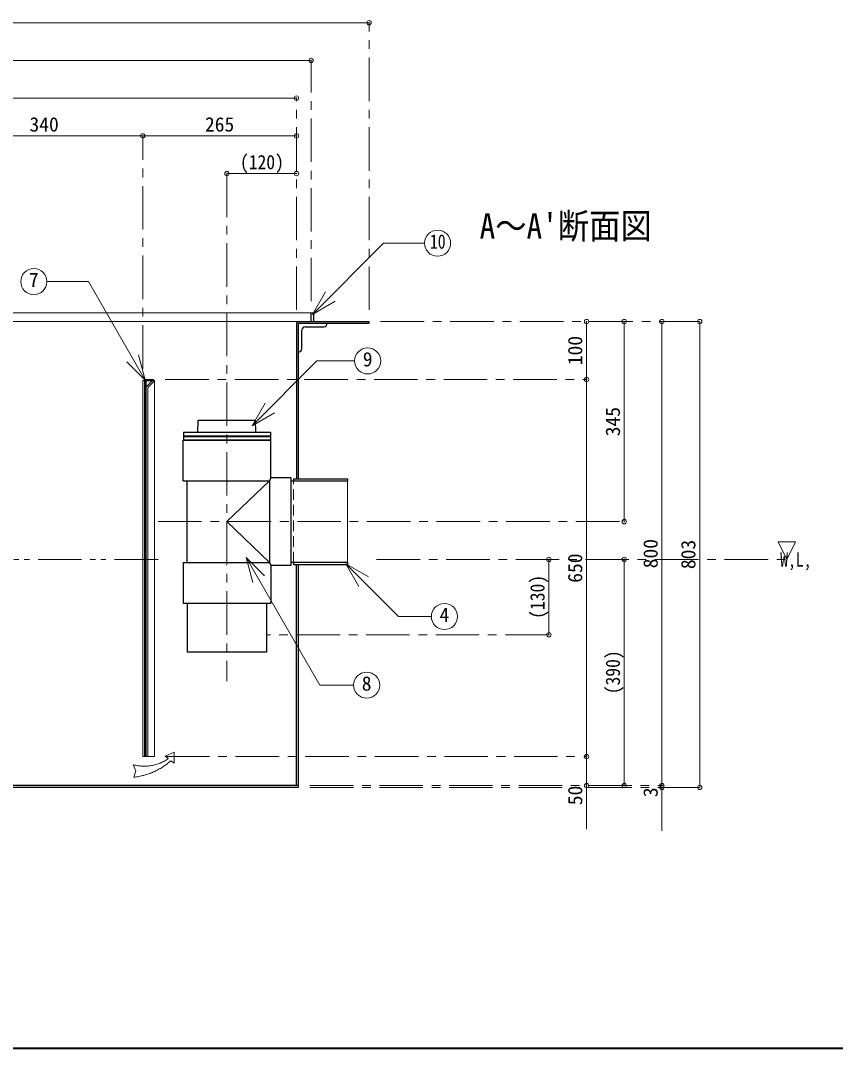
# Model space of a CAD drawing. Units: millimetres at full size, sheet at 1:15; some dimension numbers follow another scale. Extents: x -3171 to 2904, y -2098 to 2117.
# Drawn here: x -1584 to -179, y -2098 to -326 of the extents above; entities that cross this region are included whole.
import ezdxf
from ezdxf.enums import TextEntityAlignment as Align

# ---------------------------------------------------------------- set-up
doc = ezdxf.new("R2010")
doc.units = ezdxf.units.MM
doc.header["$LTSCALE"] = 15
doc.header["$PDMODE"] = 32
doc.header["$PDSIZE"] = 7.5
for name, pattern in [('CHAIN1', [8, 5, -1, 1, -1]), ('DASHED1', [1.8, 1.2, -0.6]), ('DOUBLE_CHAIN1', [8.8, 5, -1, 0.6, -0.6, 0.6, -1])]:
    doc.linetypes.add(name, pattern=pattern)
doc.layers.add('0-6_補助線', color=4, linetype='Continuous', lineweight=9)
doc.styles.add('ＭＳ ゴシック', font='')
doc.styles.get('ＭＳ ゴシック').set_extended_font_data('MS Gothic')

msp = doc.modelspace()

# ---------------------------------------------------------------- linework, layer by layer
at = {"layer": '0-6_補助線'}
for p, q in [((-983.38, -329.95), (-2433.38, -329.95)), ((-2333.38, -394.95), (-1083.38, -394.95)), ((-1108.38, -459.95), (-2308.38, -459.95)), ((-1713.38, -524.95), (-1373.38, -524.95)), ((-1373.38, -524.95), (-1108.38, -524.95)), ((-1228.38, -589.95), (-1108.38, -589.95)), ((-2333.38, -829.95), (-1083.38, -829.95)), ((-2311.38, -844.95), (-1105.38, -844.95)), ((-608.38, -944.95), (-608.38, -844.95)), ((-543.38, -1189.95), (-543.38, -844.95)), ((-478.38, -844.95), (-478.38, -1644.95)), ((-413.38, -1647.95), (-413.38, -844.95)), ((-1370.38, -946.45), (-1369.63, -946.45)), ((-1354.63, -946.45), (-1353.38, -946.45)), ((-1353.38, -1594.95), (-1353.38, -946.45)), ((-608.38, -1594.95), (-608.38, -944.95)), ((-673.38, -1254.95), (-673.38, -1384.95)), ((-543.38, -1644.95), (-543.38, -1254.95)), ((-1369.63, -1594.95), (-1370.38, -1594.95)), ((-1367.38, -1594.95), (-1368.13, -1594.95)), ((-1364.38, -1594.95), (-1353.38, -1594.95)), ((-608.38, -1594.95), (-608.38, -1719.95)), ((-478.38, -1644.95), (-478.38, -1722.95))]:
    msp.add_line(p, q, dxfattribs=at)
at = {"layer": '0-6_補助線', "linetype": 'CHAIN1'}
for p, q in [((-983.38, -824.95), (-983.38, -329.95)), ((-1083.38, -809.95), (-1083.38, -394.95)), ((-1108.38, -824.95), (-1108.38, -459.95)), ((-1373.38, -926.45), (-1373.38, -524.95)), ((-1228.38, -589.95), (-1228.38, -1464.95)), ((-963.38, -844.95), (-413.38, -844.95)), ((-1334.63, -944.95), (-608.38, -944.95)), ((-1346.88, -1189.95), (-543.38, -1189.95)), ((-970.38, -1254.95), (-263.38, -1254.95)), ((-673.38, -1384.95), (-1159.88, -1384.95)), ((-1333.38, -1594.95), (-608.38, -1594.95)), ((-1085.38, -1644.95), (-478.38, -1644.95)), ((-1085.38, -1647.95), (-413.38, -1647.95))]:
    msp.add_line(p, q, dxfattribs=at)
at = {"layer": '0-6_補助線', "color": 7, "lineweight": 18}
for p, q in [((-1538.73, -776.18), (-1467.18, -776.18)), ((-1369.06, -946.12), (-1467.18, -776.18)), ((-1080.89, -832.63), (-1058.39, -793.66)), ((-1080.89, -832.63), (-1041.91, -810.13)), ((-1369.06, -946.12), (-1380.71, -902.66)), ((-1369.06, -946.12), (-1400.88, -914.3)), ((-1185.06, -1024.68), (-1073.25, -912.87)), ((-1008.2, -912.87), (-1073.25, -912.87)), ((-1370.38, -946.45), (-1373.38, -946.45)), ((-1373.38, -1594.95), (-1373.38, -946.45)), ((-1370.38, -1594.95), (-1370.38, -946.45)), ((-1366.5, -956.58), (-1356.38, -946.45)), ((-1363.94, -958.26), (-1354.26, -948.58)), ((-1356.38, -946.45), (-1354.26, -948.58)), ((-1367.38, -958.7), (-1367.38, -1594.95)), ((-1364.38, -959.32), (-1364.38, -1594.95)), ((-1185.06, -1024.68), (-1162.56, -985.71)), ((-1185.06, -1024.68), (-1146.09, -1002.18)), ((-1020.38, -1119.85), (-1020.38, -1260.05)), ((-278.38, -1224.95), (-248.38, -1224.95)), ((-263.38, -1254.95), (-278.38, -1224.95)), ((-263.38, -1254.95), (-248.38, -1224.95)), ((-1195.16, -1251.61), (-1183.51, -1295.08)), ((-1195.16, -1251.61), (-1068.04, -1471.79)), ((-1195.16, -1251.61), (-1163.34, -1283.43)), ((-1023.45, -1262.78), (-1000.95, -1301.75)), ((-1023.45, -1262.78), (-984.47, -1285.28)), ((-1068.04, -1471.79), (-1009.92, -1471.79)), ((-1370.38, -1594.95), (-1373.38, -1594.95)), ((-1364.38, -1594.95), (-1367.38, -1594.95))]:
    msp.add_line(p, q, dxfattribs=at)
at = {"layer": '0-6_補助線', "color": 5, "lineweight": 25}
for p, q in [((-1083.38, -829.95), (-1078.38, -829.95)), ((-1083.38, -844.95), (-1083.38, -829.95)), ((-1078.38, -844.95), (-1078.38, -829.95)), ((-1108.38, -847.95), (-1108.38, -1115.95)), ((-1105.38, -844.95), (-983.38, -844.95)), ((-1105.38, -849.45), (-1105.38, -1115.95)), ((-1103.88, -847.95), (-983.38, -847.95)), ((-983.38, -847.95), (-983.38, -844.95)), ((-1099.38, -891.95), (-1099.38, -859.95)), ((-1093.38, -853.95), (-1061.38, -853.95)), ((-1369.63, -946.45), (-1369.63, -1594.95)), ((-1368.13, -944.95), (-1354.63, -944.95)), ((-1368.13, -947.2), (-1368.13, -1594.95)), ((-1367.38, -946.45), (-1354.63, -946.45)), ((-1354.63, -946.45), (-1354.63, -944.95)), ((-1178.38, -1035.95), (-1178.88, -1014.95)), ((-1303.38, -1035.95), (-1303.38, -1041.95)), ((-1303.38, -1041.95), (-1153.38, -1041.95)), ((-1303.38, -1042.95), (-1153.38, -1042.95)), ((-1303.38, -1042.95), (-1303.38, -1048.95)), ((-1153.38, -1042.95), (-1153.38, -1048.95)), ((-1303.88, -1049.45), (-1152.88, -1049.45)), ((-1303.88, -1119.45), (-1303.88, -1049.45)), ((-1303.38, -1048.95), (-1153.38, -1048.95)), ((-1152.88, -1114.45), (-1152.88, -1049.45)), ((-1118.38, -1114.45), (-1152.88, -1114.45)), ((-1118.38, -1114.45), (-1118.38, -1265.45)), ((-1113.38, -1115.95), (-1020.38, -1115.95)), ((-1113.38, -1115.95), (-1113.38, -1119.85)), ((-1020.38, -1115.95), (-1020.38, -1119.85)), ((-1303.88, -1119.45), (-1154.88, -1119.45)), ((-1296.88, -1260.45), (-1296.88, -1119.45)), ((-1118.38, -1119.85), (-1020.38, -1119.85)), ((-1303.88, -1260.45), (-1154.88, -1260.45)), ((-1303.88, -1260.45), (-1303.88, -1330.45)), ((-1118.38, -1260.05), (-1020.38, -1260.05)), ((-1113.38, -1260.05), (-1113.38, -1263.95)), ((-1113.38, -1263.95), (-1020.38, -1263.95)), ((-1108.38, -1644.95), (-1108.38, -1263.95)), ((-1105.38, -1263.95), (-1105.38, -1647.95)), ((-1020.38, -1260.05), (-1020.38, -1263.95)), ((-1303.88, -1330.45), (-1152.88, -1330.45)), ((-1296.88, -1330.45), (-1296.88, -1414.95)), ((-1159.88, -1330.45), (-1159.88, -1414.95)), ((-1159.88, -1414.95), (-1296.88, -1414.95)), ((-1368.13, -1594.95), (-1369.63, -1594.95)), ((-1105.38, -1644.95), (-2311.38, -1644.95)), ((-1105.38, -1647.95), (-2311.38, -1647.95))]:
    msp.add_line(p, q, dxfattribs=at)
at = {"layer": '0-6_補助線', "linetype": 'DASHED1'}
msp.add_line((-1113.38, -1260.05), (-1113.38, -1119.85), dxfattribs=at)
at = {"layer": '0-6_補助線', "linetype": 'DOUBLE_CHAIN1'}
for p, q in [((-1346.88, -1254.95), (-2303.38, -1254.95)), ((-1334.94, -1594.25), (-1319.04, -1587.35)), ((-1329.37, -1598.4), (-1334.94, -1594.25))]:
    msp.add_line(p, q, dxfattribs=at)
at = {"layer": '0-6_補助線', "color": 1, "lineweight": 40}
msp.add_line((2904.12, -2097.95), (-3170.88, -2097.95), dxfattribs=at)
at = {"layer": '0-6_補助線', "color": 7, "lineweight": 18}
for points in [[(-1080.89, -832.63), (-958.24, -709.98), (-887.67, -709.98)], [(-1023.45, -1262.78), (-932.74, -1353.48), (-875.87, -1353.48)]]:
    msp.add_lwpolyline(points, dxfattribs=at)
at = {"layer": '0-6_補助線', "color": 5, "lineweight": 25}
for points in [[(-1278.38, -1035.95), (-1277.88, -1014.95), (-1178.88, -1014.95)], [(-1303.38, -1035.95), (-1153.38, -1035.95), (-1153.38, -1041.95)], [(-1152.88, -1114.45), (-1154.88, -1119.45), (-1154.88, -1260.45), (-1152.88, -1265.45)], [(-1118.38, -1265.45), (-1152.88, -1265.45), (-1152.88, -1330.45)]]:
    msp.add_lwpolyline(points, dxfattribs=at)
at = {"layer": '0-6_補助線'}
msp.add_lwpolyline([(-1154.88, -1119.45), (-1228.38, -1189.95), (-1154.88, -1260.45)], dxfattribs=at)
at = {"layer": '0-6_補助線', "linetype": 'DOUBLE_CHAIN1'}
for points in [[(-1325.04, -1602.12), (-1319.53, -1605.97), (-1319.04, -1587.35)], [(-1390.01, -1608.92), (-1385.52, -1619.62), (-1388.77, -1630.58)]]:
    msp.add_lwpolyline(points, dxfattribs=at)
at = {"layer": '0-6_補助線', "color": 7, "lineweight": 18}
for centre in [(-865.17, -709.98), (-1561.23, -776.18), (-985.7, -912.87), (-853.37, -1353.48), (-987.42, -1471.79)]:
    msp.add_circle(centre, 22.5, dxfattribs=at)
at = {"layer": '0-6_補助線', "color": 5, "lineweight": 25}
for centre, radius, start, end in [((-1105.38, -847.95), 3, 90, 180), ((-1103.88, -849.45), 1.5, 90, 180), ((-1061.38, -847.95), 6, 270, 0), ((-1093.38, -859.95), 6, 90, 180), ((-1105.38, -891.95), 6, 270, 0), ((-1368.13, -946.45), 1.5, 90, 180), ((-1367.38, -947.2), 0.75, 90, 180)]:
    msp.add_arc(centre, radius, start, end, dxfattribs=at)
at = {"layer": '0-6_補助線', "color": 7, "lineweight": 18}
for centre, radius in [((-1364.38, -958.7), 3), ((-1362.88, -959.32), 1.5)]:
    msp.add_arc(centre, radius, 135, 180, dxfattribs=at)
at = {"layer": '0-6_補助線', "linetype": 'DOUBLE_CHAIN1'}
for centre, radius, start, end in [((-1370.99, -1538.5), 72.95, 254.88934, 304.79293), ((-1402.15, -1515.03), 116.33, 276.6062, 311.52506)]:
    msp.add_arc(centre, radius, start, end, dxfattribs=at)
at = {"layer": '0-6_補助線', "color": 1}
for p in [(-983.38, -329.95), (-1083.38, -394.95), (-1108.38, -459.95), (-1373.38, -524.95), (-1108.38, -524.95), (-1228.38, -589.95), (-1108.38, -589.95), (-608.38, -844.95), (-543.38, -844.95), (-478.38, -844.95), (-413.38, -844.95), (-608.38, -944.95), (-543.38, -1189.95), (-673.38, -1254.95), (-543.38, -1254.95), (-673.38, -1384.95), (-608.38, -1594.95), (-608.38, -1644.95), (-543.38, -1644.95), (-478.38, -1644.95), (-478.38, -1647.95), (-413.38, -1647.95)]:
    msp.add_point(p, dxfattribs=at)

# ---------------------------------------------------------------- texts
at = {"layer": '0-6_補助線', "color": 7, "style": 'ＭＳ ゴシック'}
for s, p in [('340', (-1568.7, -524.95)), ('265', (-1266.2, -524.95)), ('7', (-1569.67, -793.05)), ('9', (-994.13, -929.74)), ('4', (-861.81, -1370.36)), ('8', (-995.86, -1488.67))]:
    msp.add_text(s, height=24.74, dxfattribs=at).set_placement(p, align=Align.BOTTOM_LEFT)
for s, height, width, p in [('(120)', 24.74, 0.9, (-1205.88, -589.95)), ("A～A'断面図", 43.99, 0.9, (-792.76, -715.45)), ('10', 24.74, 0.8, (-878.29, -726.86)), ('W,L,', 24.74, 0.8, (-274.63, -1274.95))]:
    msp.add_text(s, height=height, dxfattribs=dict(at, width=width)).set_placement(p, align=Align.BOTTOM_LEFT)
for s, p in [('100', (-608.38, -920.27)), ('345', (-543.38, -1042.77)), ('800', (-478.38, -1270.27)), ('803', (-413.38, -1271.77)), ('650', (-608.38, -1295.27)), ('50', (-608.38, -1678.7)), ('3', (-478.38, -1664.83))]:
    msp.add_text(s, height=24.74, rotation=90, dxfattribs=at).set_placement(p, align=Align.BOTTOM_LEFT)
at = {"layer": '0-6_補助線', "color": 7, "style": 'ＭＳ ゴシック', "width": 0.9}
for s, p in [('(130)', (-673.38, -1357.45)), ('(390)', (-543.38, -1487.45))]:
    msp.add_text(s, height=24.74, rotation=90, dxfattribs=at).set_placement(p, align=Align.BOTTOM_LEFT)

doc.saveas('drawing.dxf')
